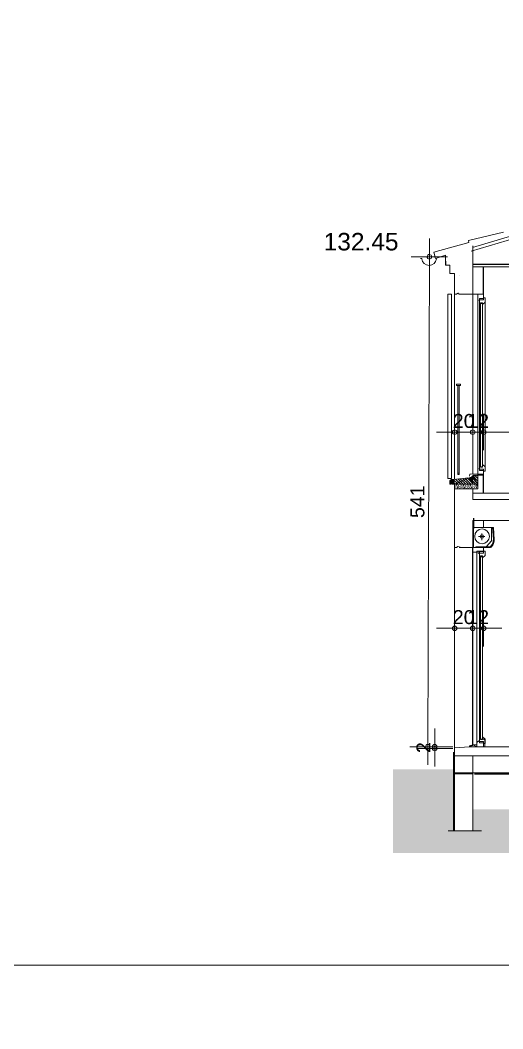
# Model space of a CAD drawing. Header units: metres. Extents: x 1.8 to 61.8, y -53.3 to -11.3.
# Drawn here: x 27.36 to 32.68, y -39.55 to -28.4 of the extents above; entities that cross this region are included whole.
import ezdxf
from ezdxf.enums import TextEntityAlignment as Align
from ezdxf.lldxf.tags import DXFTag

# ---------------------------------------------------------------- set-up
doc = ezdxf.new("R2010")
doc.units = ezdxf.units.M
doc.header["$MEASUREMENT"] = 0
for name, color, linetype in [('Calque commun', 7, 'Continuous'), ('Cotations', 7, 'Continuous'), ('Textes', 7, 'Continuous')]:
    doc.layers.add(name, color=color, linetype=linetype)
doc.styles.add('Arial4', font='arial.ttf', dxfattribs={"height": 0.154626})
doc.styles.add('Arial7', font='arial.ttf', dxfattribs={"height": 0.193282})
tags = doc.linetypes.add('HIDDEN', pattern=[0.375, 0.25, -0.125]).pattern_tags.tags
tags[6:7] = [DXFTag(74, 4), DXFTag(75, 0), DXFTag(340, '0'), DXFTag(46, 1.0), DXFTag(50, 0.0), DXFTag(44, 0.0), DXFTag(45, 0.0)]
tags[4:5] = [DXFTag(74, 4), DXFTag(75, 0), DXFTag(340, '0'), DXFTag(46, 1.0), DXFTag(50, 0.0), DXFTag(44, 0.0), DXFTag(45, 0.0)]
tags = doc.linetypes.add('HIDDENX2', pattern=[0.75, 0.5, -0.25]).pattern_tags.tags
tags[6:7] = [DXFTag(74, 4), DXFTag(75, 0), DXFTag(340, '0'), DXFTag(46, 1.0), DXFTag(50, 0.0), DXFTag(44, 0.0), DXFTag(45, 0.0)]
tags[4:5] = [DXFTag(74, 4), DXFTag(75, 0), DXFTag(340, '0'), DXFTag(46, 1.0), DXFTag(50, 0.0), DXFTag(44, 0.0), DXFTag(45, 0.0)]

# ---------------------------------------------------------------- blocks, each defined once
blk = doc.blocks.new('new21')
at = {"layer": 'Cotations', "color": 14, "linetype": 'Continuous', "lineweight": 9}
blk.add_arc((0, 0), 0.5, 0, 359.9994, dxfattribs=at)
blk = doc.blocks.new('new22')
at = {"layer": 'Cotations', "color": 14, "linetype": 'Continuous', "lineweight": 9}
blk.add_arc((0, 0), 0.5, 0, 359.9994, dxfattribs=at)
blk = doc.blocks.new('DimLine49036')
at = {"layer": 'Cotations', "color": 14, "linetype": 'Continuous', "lineweight": 9}
for p, q in [((32.35, -34.922), (32.35, -35.322)), ((32.47, -34.922), (32.47, -35.322)), ((32.35, -35.122), (32.15, -35.122)), ((32.35, -35.122), (32.47, -35.122)), ((32.47, -35.122), (32.67, -35.122))]:
    blk.add_line(p, q, dxfattribs=at)
at = {"layer": 'Cotations', "color": 14, "linetype": 'Continuous', "lineweight": 9, "extrusion": (0, 0, -1), "xscale": 0.05000000074505806, "yscale": 0.05000000074505806, "zscale": 0.05000000074505806, "rotation": 180}
blk.add_blockref('new21', (-32.35, -35.122), dxfattribs=at)
at = {"layer": 'Cotations', "color": 14, "linetype": 'Continuous', "lineweight": 9, "extrusion": (0, 0, -1), "xscale": 0.05000000074505806, "yscale": 0.05000000074505806, "zscale": 0.05000000074505806}
blk.add_blockref('new22', (-32.47, -35.122), dxfattribs=at)
at = {"layer": 'Cotations', "color": 7, "linetype": 'Continuous', "lineweight": 9, "style": 'Arial4'}
blk.add_text('12', height=0.1546, dxfattribs=at).set_placement((32.41, -35.122), align=Align.BOTTOM_CENTER)
blk = doc.blocks.new('new23')
at = {"layer": 'Cotations', "color": 14, "linetype": 'Continuous', "lineweight": 9}
blk.add_arc((0, 0), 0.5, 0, 359.9994, dxfattribs=at)
blk = doc.blocks.new('new24')
at = {"layer": 'Cotations', "color": 14, "linetype": 'Continuous', "lineweight": 9}
blk.add_arc((0, 0), 0.5, 0, 359.9994, dxfattribs=at)
blk = doc.blocks.new('DimLine49042')
at = {"layer": 'Cotations', "color": 14, "linetype": 'Continuous', "lineweight": 9}
for p, q in [((32.15, -34.922), (32.15, -35.322)), ((32.35, -34.922), (32.35, -35.322)), ((32.15, -35.122), (31.95, -35.122)), ((32.15, -35.122), (32.35, -35.122)), ((32.35, -35.122), (32.55, -35.122))]:
    blk.add_line(p, q, dxfattribs=at)
at = {"layer": 'Cotations', "color": 14, "linetype": 'Continuous', "lineweight": 9, "extrusion": (0, 0, -1), "xscale": 0.05000000074505806, "yscale": 0.05000000074505806, "zscale": 0.05000000074505806, "rotation": 180}
blk.add_blockref('new23', (-32.15, -35.122), dxfattribs=at)
at = {"layer": 'Cotations', "color": 14, "linetype": 'Continuous', "lineweight": 9, "extrusion": (0, 0, -1), "xscale": 0.05000000074505806, "yscale": 0.05000000074505806, "zscale": 0.05000000074505806}
blk.add_blockref('new24', (-32.35, -35.122), dxfattribs=at)
at = {"layer": 'Cotations', "color": 7, "linetype": 'Continuous', "lineweight": 9, "style": 'Arial4'}
blk.add_text('20', height=0.1546, dxfattribs=at).set_placement((32.25, -35.122), align=Align.BOTTOM_CENTER)
blk = doc.blocks.new('new49')
at = {"layer": 'Cotations', "color": 14, "linetype": 'Continuous', "lineweight": 9}
blk.add_arc((0, 0), 0.5, 0, 359.9994, dxfattribs=at)
blk = doc.blocks.new('new50')
at = {"layer": 'Cotations', "color": 14, "linetype": 'Continuous', "lineweight": 9}
blk.add_arc((0, 0), 0.5, 0, 359.9994, dxfattribs=at)
blk = doc.blocks.new('DimLine49234')
at = {"layer": 'Cotations', "color": 14, "linetype": 'Continuous', "lineweight": 9}
for p, q in [((31.93, -36.43), (31.93, -36.23)), ((31.73, -36.43), (32.13, -36.43)), ((31.93, -36.45), (31.93, -36.43)), ((31.73, -36.45), (32.13, -36.45)), ((31.93, -36.45), (31.93, -36.65))]:
    blk.add_line(p, q, dxfattribs=at)
at = {"layer": 'Cotations', "color": 14, "linetype": 'Continuous', "lineweight": 9, "extrusion": (0, 0, -1), "xscale": 0.05000000074505806, "yscale": 0.05000000074505806, "zscale": 0.05000000074505806}
for name, p, rotation in [('new50', (-31.93, -36.43), -90.00000000000001), ('new49', (-31.93, -36.45), 90)]:
    blk.add_blockref(name, p, dxfattribs=dict(at, rotation=rotation))
at = {"layer": 'Cotations', "color": 7, "linetype": 'Continuous', "lineweight": 9, "style": 'Arial4'}
blk.add_text('2', height=0.155, rotation=90, dxfattribs=at).set_placement((31.93, -36.44), align=Align.BOTTOM_CENTER)
blk = doc.blocks.new('new59')
at = {"layer": 'Cotations', "color": 14, "linetype": 'Continuous', "lineweight": 9}
blk.add_arc((0, 0), 0.5, 0, 359.9994, dxfattribs=at)
blk = doc.blocks.new('new60')
at = {"layer": 'Cotations', "color": 14, "linetype": 'Continuous', "lineweight": 9}
blk.add_arc((0, 0), 0.5, 0, 359.9994, dxfattribs=at)
blk = doc.blocks.new('DimLine49264')
at = {"layer": 'Cotations', "color": 14, "linetype": 'Continuous', "lineweight": 9}
for p, q in [((32.35, -33.155), (32.35, -32.755)), ((32.47, -33.155), (32.47, -32.755)), ((32.35, -32.955), (32.15, -32.955)), ((32.35, -32.955), (32.47, -32.955)), ((32.47, -32.955), (32.67, -32.955))]:
    blk.add_line(p, q, dxfattribs=at)
at = {"layer": 'Cotations', "color": 14, "linetype": 'Continuous', "lineweight": 9, "xscale": 0.05000000074505806, "yscale": 0.05000000074505806, "zscale": 0.05000000074505806}
blk.add_blockref('new59', (32.35, -32.955), dxfattribs=at)
at = {"layer": 'Cotations', "color": 14, "linetype": 'Continuous', "lineweight": 9, "xscale": 0.05000000074505806, "yscale": 0.05000000074505806, "zscale": 0.05000000074505806, "rotation": 180}
blk.add_blockref('new60', (32.47, -32.955), dxfattribs=at)
at = {"layer": 'Cotations', "color": 7, "linetype": 'Continuous', "lineweight": 9, "style": 'Arial4'}
blk.add_text('12', height=0.1546, dxfattribs=at).set_placement((32.41, -32.955), align=Align.BOTTOM_CENTER)
blk = doc.blocks.new('new61')
at = {"layer": 'Cotations', "color": 14, "linetype": 'Continuous', "lineweight": 9}
blk.add_arc((0, 0), 0.5, 0, 359.9994, dxfattribs=at)
blk = doc.blocks.new('new62')
at = {"layer": 'Cotations', "color": 14, "linetype": 'Continuous', "lineweight": 9}
blk.add_arc((0, 0), 0.5, 0, 359.9994, dxfattribs=at)
blk = doc.blocks.new('DimLine49270')
at = {"layer": 'Cotations', "color": 14, "linetype": 'Continuous', "lineweight": 9}
for p, q in [((32.15, -33.155), (32.15, -32.755)), ((32.35, -33.155), (32.35, -32.755)), ((32.15, -32.955), (31.95, -32.955)), ((32.15, -32.955), (32.35, -32.955)), ((32.35, -32.955), (32.55, -32.955))]:
    blk.add_line(p, q, dxfattribs=at)
at = {"layer": 'Cotations', "color": 14, "linetype": 'Continuous', "lineweight": 9, "xscale": 0.05000000074505806, "yscale": 0.05000000074505806, "zscale": 0.05000000074505806}
blk.add_blockref('new61', (32.15, -32.955), dxfattribs=at)
at = {"layer": 'Cotations', "color": 14, "linetype": 'Continuous', "lineweight": 9, "xscale": 0.05000000074505806, "yscale": 0.05000000074505806, "zscale": 0.05000000074505806, "rotation": 180}
blk.add_blockref('new62', (32.35, -32.955), dxfattribs=at)
at = {"layer": 'Cotations', "color": 7, "linetype": 'Continuous', "lineweight": 9, "style": 'Arial4'}
blk.add_text('20', height=0.1546, dxfattribs=at).set_placement((32.25, -32.955), align=Align.BOTTOM_CENTER)
blk = doc.blocks.new('new63')
at = {"layer": 'Cotations', "color": 14, "linetype": 'Continuous', "lineweight": 9}
blk.add_arc((0, 0), 0.5, 0, 359.9994, dxfattribs=at)
blk = doc.blocks.new('new64')
at = {"layer": 'Cotations', "color": 14, "linetype": 'Continuous', "lineweight": 9}
blk.add_arc((0, 0), 0.5, 0, 359.9994, dxfattribs=at)
blk = doc.blocks.new('DimLine49277')
at = {"layer": 'Cotations', "color": 14, "linetype": 'Continuous', "lineweight": 9}
for p, q in [((32.47, -33.155), (32.47, -32.755)), ((40.831, -33.155), (40.831, -32.755)), ((32.47, -32.955), (32.27, -32.955)), ((32.47, -32.955), (40.831, -32.955)), ((40.831, -32.955), (41.031, -32.955))]:
    blk.add_line(p, q, dxfattribs=at)
at = {"layer": 'Cotations', "color": 14, "linetype": 'Continuous', "lineweight": 9, "xscale": 0.05000000074505806, "yscale": 0.05000000074505806, "zscale": 0.05000000074505806}
blk.add_blockref('new63', (32.47, -32.955), dxfattribs=at)
at = {"layer": 'Cotations', "color": 14, "linetype": 'Continuous', "lineweight": 9, "xscale": 0.05000000074505806, "yscale": 0.05000000074505806, "zscale": 0.05000000074505806, "rotation": 180}
blk.add_blockref('new64', (40.831, -32.955), dxfattribs=at)
at = {"layer": 'Cotations', "color": 7, "linetype": 'Continuous', "lineweight": 9, "style": 'Arial4'}
blk.add_text('836', height=0.1546, dxfattribs=at).set_placement((36.651, -32.955), align=Align.BOTTOM_CENTER)
blk = doc.blocks.new('new65')
at = {"layer": 'Cotations', "color": 14, "linetype": 'Continuous', "lineweight": 9}
blk.add_arc((0, 0), 0.5, 0, 359.9994, dxfattribs=at)
blk = doc.blocks.new('new66')
at = {"layer": 'Cotations', "color": 14, "linetype": 'Continuous', "lineweight": 9}
blk.add_arc((0, 0), 0.5, 0, 359.9994, dxfattribs=at)
blk = doc.blocks.new('DimLine49289')
at = {"layer": 'Cotations', "color": 14, "linetype": 'Continuous', "lineweight": 9}
for p, q in [((31.872, -31.017), (31.873, -30.817)), ((32.072, -31.017), (31.672, -31.017)), ((31.854, -36.43), (31.872, -31.017)), ((32.054, -36.43), (31.654, -36.43)), ((31.854, -36.43), (31.854, -36.63))]:
    blk.add_line(p, q, dxfattribs=at)
at = {"layer": 'Cotations', "color": 14, "linetype": 'Continuous', "lineweight": 9, "zscale": 0.05000000074505806}
for name, p, xscale, yscale, rotation in [('new66', (31.872, -31.017), 0.04999999923195605, 0.04999999923195605, -90.18450929440242), ('new65', (31.854, -36.43), 0.04999999921049399, 0.04999999921049399, 89.81549834283018)]:
    blk.add_blockref(name, p, dxfattribs=dict(at, xscale=xscale, yscale=yscale, rotation=rotation))
at = {"layer": 'Cotations', "color": 7, "linetype": 'Continuous', "lineweight": 9, "style": 'Arial4'}
blk.add_text('541', height=0.1546, rotation=89.8156, dxfattribs=at).set_placement((31.863, -33.724), align=Align.BOTTOM_CENTER)
blk = doc.blocks.new('hatch25')
at = {"layer": 'Calque commun', "color": 7, "linetype": 'Continuous', "lineweight": 9}
for p, q in [((32.132, -33.53), (32.098, -33.497)), ((32.104, -33.53), (32.098, -33.525)), ((32.16, -33.53), (32.11, -33.481)), ((32.188, -33.53), (32.135, -33.477)), ((32.217, -33.53), (32.16, -33.474)), ((32.245, -33.53), (32.186, -33.472)), ((32.273, -33.53), (32.212, -33.469)), ((32.302, -33.53), (32.238, -33.466)), ((32.33, -33.53), (32.263, -33.464)), ((32.358, -33.53), (32.289, -33.461)), ((32.386, -33.53), (32.315, -33.459)), ((32.408, -33.524), (32.336, -33.452)), ((32.408, -33.496), (32.35, -33.438)), ((32.408, -33.467), (32.371, -33.43)), ((32.408, -33.439), (32.4, -33.43))]:
    blk.add_line(p, q, dxfattribs=at)
at = {"layer": 'Calque commun', "color": 7, "linetype": 'Continuous', "lineweight": 18}
mesh = blk.add_polyface(dxfattribs=at)
corners = [(32.346, -33.443), (32.408, -33.53), (32.408, -33.43), (32.111, -33.524), (32.112, -33.523), (32.098, -33.498), (32.341, -33.449), (32.338, -33.451), (32.35, -33.53), (32.114, -33.523), (32.115, -33.523), (32.15, -33.53), (32.309, -33.459), (32.135, -33.477), (32.354, -33.43), (32.353, -33.434), (32.331, -33.455), (32.328, -33.456), (32.313, -33.459), (32.101, -33.49), (32.1, -33.491), (32.099, -33.493), (32.335, -33.453), (32.107, -33.483), (32.104, -33.486), (32.321, -33.458), (32.317, -33.459), (32.324, -33.457), (32.116, -33.478), (32.114, -33.479), (32.116, -33.523), (32.11, -33.481), (32.112, -33.48), (32.344, -33.446), (32.351, -33.437), (32.349, -33.44), (32.108, -33.53), (32.108, -33.529), (32.098, -33.53), (32.135, -33.53), (32.118, -33.524), (32.119, -33.525), (32.102, -33.488), (32.12, -33.478), (32.105, -33.484), (32.108, -33.482), (32.108, -33.527), (32.109, -33.526), (32.12, -33.527), (32.12, -33.529), (32.12, -33.53), (32.11, -33.525), (32.118, -33.478), (32.12, -33.526), (32.099, -33.495)]
mesh.append_faces([[corners[k] for k in face] for face in [(31, 29, 32)]], dxfattribs={"vtx0": -1, "color": 7})
mesh.append_faces([[corners[k] for k in face] for face in [(1, 33, 8), (11, 13, 39), (42, 10, 24), (23, 10, 45), (54, 10, 21)]], dxfattribs={"vtx0": -1, "vtx1": -1, "color": 7})
mesh.append_faces([[corners[k] for k in face] for face in [(23, 24, 10), (43, 28, 30), (10, 19, 21), (13, 40, 39), (31, 30, 29)]], dxfattribs={"vtx0": -1, "vtx1": -1, "vtx2": -1, "color": 7})
mesh.append_faces([[corners[k] for k in face] for face in [(0, 1, 2), (11, 12, 13), (45, 10, 30), (43, 30, 40)]], dxfattribs={"vtx0": -1, "vtx2": -1, "color": 7})
mesh.append_faces([[corners[k] for k in face] for face in [(14, 15, 2), (36, 37, 38)]], dxfattribs={"vtx1": -1, "color": 7})
mesh.append_faces([[corners[k] for k in face] for face in [(3, 4, 5), (6, 7, 8), (9, 10, 5), (16, 17, 8), (18, 12, 8), (22, 16, 8), (25, 26, 8), (17, 27, 8), (28, 29, 30), (34, 35, 2), (40, 41, 39), (13, 43, 40), (0, 33, 1), (37, 46, 38), (15, 34, 2), (46, 47, 38), (26, 18, 8), (42, 19, 10), (48, 49, 39), (33, 6, 8), (31, 45, 30), (5, 38, 51), (47, 51, 38), (11, 8, 12), (53, 48, 39), (51, 3, 5), (27, 25, 8), (7, 22, 8), (41, 53, 39), (35, 0, 2), (54, 5, 10), (4, 9, 5)]], dxfattribs={"vtx1": -1, "vtx2": -1, "color": 7})
mesh.append_faces([[corners[k] for k in face] for face in [(19, 20, 21), (23, 44, 24), (49, 50, 39), (43, 52, 28)]], dxfattribs={"vtx2": -1, "color": 7})
blk = doc.blocks.new('Block49330')
at = {"layer": 'Calque commun', "color": 7, "linetype": 'Continuous', "lineweight": 9}
for p, q in [((32.165, -33.531), (32.164, -33.53)), ((32.164, -33.54), (32.165, -33.539)), ((32.165, -33.54), (32.164, -33.54)), ((32.165, -33.53), (32.165, -33.531)), ((32.165, -33.539), (32.165, -33.54)), ((32.165, -33.54), (32.165, -33.54)), ((32.172, -33.54), (32.173, -33.538)), ((32.173, -33.541), (32.172, -33.54)), ((32.173, -33.538), (32.175, -33.538)), ((32.175, -33.541), (32.173, -33.541)), ((32.175, -33.538), (32.176, -33.54)), ((32.176, -33.54), (32.175, -33.541)), ((32.192, -33.54), (32.193, -33.539)), ((32.193, -33.54), (32.192, -33.54)), ((32.193, -33.539), (32.193, -33.54)), ((32.193, -33.54), (32.193, -33.54)), ((32.211, -33.54), (32.211, -33.539)), ((32.211, -33.539), (32.212, -33.54)), ((32.211, -33.54), (32.211, -33.54)), ((32.212, -33.54), (32.211, -33.54)), ((32.22, -33.532), (32.219, -33.53)), ((32.222, -33.532), (32.22, -33.532)), ((32.223, -33.53), (32.222, -33.532)), ((32.24, -33.531), (32.239, -33.53)), ((32.239, -33.54), (32.24, -33.539)), ((32.24, -33.54), (32.239, -33.54)), ((32.24, -33.53), (32.24, -33.531)), ((32.24, -33.539), (32.24, -33.54)), ((32.24, -33.54), (32.24, -33.54)), ((32.247, -33.54), (32.248, -33.538)), ((32.248, -33.541), (32.247, -33.54)), ((32.248, -33.538), (32.25, -33.538)), ((32.25, -33.541), (32.248, -33.541)), ((32.25, -33.538), (32.251, -33.54)), ((32.251, -33.54), (32.25, -33.541)), ((32.267, -33.54), (32.268, -33.539)), ((32.268, -33.54), (32.267, -33.54)), ((32.268, -33.539), (32.268, -33.54)), ((32.268, -33.54), (32.268, -33.54)), ((32.286, -33.54), (32.286, -33.539)), ((32.286, -33.539), (32.287, -33.54)), ((32.286, -33.54), (32.286, -33.54)), ((32.287, -33.54), (32.286, -33.54)), ((32.295, -33.532), (32.294, -33.53)), ((32.297, -33.532), (32.295, -33.532)), ((32.298, -33.53), (32.297, -33.532)), ((32.315, -33.531), (32.314, -33.53)), ((32.314, -33.54), (32.315, -33.539)), ((32.315, -33.54), (32.314, -33.54)), ((32.315, -33.53), (32.315, -33.531)), ((32.315, -33.539), (32.315, -33.54)), ((32.315, -33.54), (32.315, -33.54)), ((32.322, -33.54), (32.323, -33.538)), ((32.323, -33.541), (32.322, -33.54)), ((32.323, -33.538), (32.325, -33.538)), ((32.325, -33.541), (32.323, -33.541)), ((32.325, -33.538), (32.326, -33.54)), ((32.326, -33.54), (32.325, -33.541)), ((32.342, -33.54), (32.343, -33.539)), ((32.343, -33.54), (32.342, -33.54)), ((32.343, -33.539), (32.343, -33.54)), ((32.343, -33.54), (32.343, -33.54)), ((32.361, -33.54), (32.361, -33.539)), ((32.361, -33.539), (32.362, -33.54)), ((32.361, -33.54), (32.361, -33.54)), ((32.362, -33.54), (32.361, -33.54)), ((32.37, -33.532), (32.369, -33.53)), ((32.372, -33.532), (32.37, -33.532)), ((32.373, -33.53), (32.372, -33.532)), ((32.39, -33.531), (32.389, -33.53)), ((32.389, -33.54), (32.39, -33.539)), ((32.39, -33.54), (32.389, -33.54)), ((32.39, -33.53), (32.39, -33.531)), ((32.39, -33.539), (32.39, -33.54)), ((32.39, -33.54), (32.39, -33.54)), ((32.397, -33.54), (32.398, -33.538)), ((32.398, -33.541), (32.397, -33.54)), ((32.398, -33.538), (32.4, -33.538)), ((32.4, -33.541), (32.398, -33.541)), ((32.4, -33.538), (32.401, -33.54)), ((32.401, -33.54), (32.4, -33.541)), ((32.153, -33.549), (32.154, -33.548)), ((32.154, -33.551), (32.153, -33.549)), ((32.154, -33.548), (32.156, -33.548)), ((32.156, -33.551), (32.154, -33.551)), ((32.155, -33.577), (32.156, -33.577)), ((32.156, -33.577), (32.155, -33.578)), ((32.155, -33.578), (32.155, -33.577)), ((32.155, -33.577), (32.155, -33.577)), ((32.156, -33.548), (32.157, -33.549)), ((32.157, -33.549), (32.156, -33.551)), ((32.164, -33.559), (32.165, -33.558)), ((32.165, -33.559), (32.164, -33.559)), ((32.164, -33.568), (32.165, -33.567)), ((32.165, -33.569), (32.164, -33.568)), ((32.165, -33.558), (32.165, -33.559)), ((32.165, -33.559), (32.165, -33.559)), ((32.165, -33.567), (32.165, -33.568)), ((32.165, -33.568), (32.165, -33.569)), ((32.174, -33.55), (32.173, -33.549)), ((32.173, -33.549), (32.174, -33.549)), ((32.174, -33.578), (32.173, -33.577)), ((32.173, -33.577), (32.174, -33.577)), ((32.174, -33.549), (32.175, -33.549)), ((32.175, -33.549), (32.174, -33.55)), ((32.174, -33.577), (32.175, -33.577)), ((32.175, -33.577), (32.174, -33.578)), ((32.182, -33.566), (32.181, -33.568)), ((32.181, -33.568), (32.182, -33.57)), ((32.183, -33.566), (32.182, -33.566)), ((32.182, -33.57), (32.183, -33.57)), ((32.183, -33.558), (32.184, -33.559)), ((32.183, -33.558), (32.183, -33.559)), ((32.184, -33.559), (32.183, -33.559)), ((32.183, -33.559), (32.183, -33.559)), ((32.183, -33.566), (32.184, -33.566)), ((32.184, -33.57), (32.183, -33.57)), ((32.184, -33.566), (32.185, -33.568)), ((32.185, -33.568), (32.184, -33.57)), ((32.191, -33.549), (32.192, -33.548)), ((32.192, -33.551), (32.191, -33.549)), ((32.192, -33.548), (32.194, -33.548)), ((32.194, -33.551), (32.192, -33.551)), ((32.192, -33.568), (32.193, -33.567)), ((32.193, -33.569), (32.192, -33.568)), ((32.193, -33.567), (32.193, -33.568)), ((32.193, -33.568), (32.193, -33.569)), ((32.194, -33.548), (32.195, -33.549)), ((32.195, -33.549), (32.194, -33.551)), ((32.2, -33.577), (32.201, -33.576)), ((32.201, -33.579), (32.2, -33.577)), ((32.201, -33.559), (32.202, -33.558)), ((32.202, -33.559), (32.201, -33.559)), ((32.201, -33.576), (32.203, -33.576)), ((32.203, -33.579), (32.201, -33.579)), ((32.202, -33.558), (32.203, -33.559)), ((32.203, -33.559), (32.202, -33.559)), ((32.203, -33.576), (32.204, -33.577)), ((32.204, -33.577), (32.203, -33.579)), ((32.211, -33.559), (32.211, -33.558)), ((32.211, -33.558), (32.212, -33.559)), ((32.212, -33.559), (32.211, -33.559)), ((32.211, -33.559), (32.211, -33.559)), ((32.211, -33.577), (32.212, -33.577)), ((32.212, -33.577), (32.211, -33.578)), ((32.211, -33.578), (32.211, -33.577)), ((32.211, -33.577), (32.211, -33.577)), ((32.221, -33.55), (32.22, -33.549)), ((32.22, -33.549), (32.221, -33.549)), ((32.22, -33.568), (32.221, -33.567)), ((32.221, -33.569), (32.22, -33.568)), ((32.221, -33.549), (32.221, -33.55)), ((32.221, -33.549), (32.221, -33.549)), ((32.221, -33.567), (32.221, -33.568)), ((32.221, -33.568), (32.221, -33.569)), ((32.228, -33.549), (32.229, -33.548)), ((32.229, -33.551), (32.228, -33.549)), ((32.229, -33.548), (32.231, -33.548)), ((32.231, -33.551), (32.229, -33.551)), ((32.23, -33.577), (32.231, -33.577)), ((32.231, -33.577), (32.23, -33.578)), ((32.23, -33.578), (32.23, -33.577)), ((32.23, -33.577), (32.23, -33.577)), ((32.231, -33.548), (32.232, -33.549)), ((32.232, -33.549), (32.231, -33.551)), ((32.239, -33.559), (32.24, -33.558)), ((32.24, -33.559), (32.239, -33.559)), ((32.239, -33.568), (32.24, -33.567)), ((32.24, -33.569), (32.239, -33.568)), ((32.24, -33.558), (32.24, -33.559)), ((32.24, -33.559), (32.24, -33.559)), ((32.24, -33.567), (32.24, -33.568)), ((32.24, -33.568), (32.24, -33.569)), ((32.249, -33.55), (32.248, -33.549)), ((32.248, -33.549), (32.249, -33.549)), ((32.249, -33.578), (32.248, -33.577)), ((32.248, -33.577), (32.249, -33.577)), ((32.249, -33.549), (32.25, -33.549)), ((32.25, -33.549), (32.249, -33.55)), ((32.249, -33.577), (32.25, -33.577)), ((32.25, -33.577), (32.249, -33.578)), ((32.257, -33.566), (32.256, -33.568)), ((32.256, -33.568), (32.257, -33.57)), ((32.258, -33.566), (32.257, -33.566)), ((32.257, -33.57), (32.258, -33.57)), ((32.258, -33.558), (32.259, -33.559)), ((32.258, -33.558), (32.258, -33.559)), ((32.259, -33.559), (32.258, -33.559)), ((32.258, -33.559), (32.258, -33.559)), ((32.258, -33.566), (32.259, -33.566)), ((32.259, -33.57), (32.258, -33.57)), ((32.259, -33.566), (32.26, -33.568)), ((32.26, -33.568), (32.259, -33.57)), ((32.266, -33.549), (32.267, -33.548)), ((32.267, -33.551), (32.266, -33.549)), ((32.267, -33.548), (32.269, -33.548)), ((32.269, -33.551), (32.267, -33.551)), ((32.267, -33.568), (32.268, -33.567)), ((32.268, -33.569), (32.267, -33.568)), ((32.268, -33.567), (32.268, -33.568)), ((32.268, -33.568), (32.268, -33.569)), ((32.269, -33.548), (32.27, -33.549)), ((32.27, -33.549), (32.269, -33.551)), ((32.275, -33.577), (32.276, -33.576)), ((32.276, -33.579), (32.275, -33.577)), ((32.276, -33.559), (32.277, -33.558)), ((32.277, -33.559), (32.276, -33.559)), ((32.276, -33.576), (32.278, -33.576)), ((32.278, -33.579), (32.276, -33.579)), ((32.277, -33.558), (32.278, -33.559)), ((32.278, -33.559), (32.277, -33.559)), ((32.278, -33.576), (32.279, -33.577)), ((32.279, -33.577), (32.278, -33.579)), ((32.286, -33.559), (32.286, -33.558)), ((32.286, -33.558), (32.287, -33.559)), ((32.287, -33.559), (32.286, -33.559)), ((32.286, -33.559), (32.286, -33.559)), ((32.286, -33.577), (32.287, -33.577)), ((32.287, -33.577), (32.286, -33.578)), ((32.286, -33.578), (32.286, -33.577)), ((32.286, -33.577), (32.286, -33.577)), ((32.296, -33.55), (32.295, -33.549)), ((32.295, -33.549), (32.296, -33.549)), ((32.295, -33.568), (32.296, -33.567)), ((32.296, -33.569), (32.295, -33.568)), ((32.296, -33.549), (32.296, -33.55)), ((32.296, -33.549), (32.296, -33.549)), ((32.296, -33.567), (32.296, -33.568)), ((32.296, -33.568), (32.296, -33.569)), ((32.303, -33.549), (32.304, -33.548)), ((32.304, -33.551), (32.303, -33.549)), ((32.304, -33.548), (32.306, -33.548)), ((32.306, -33.551), (32.304, -33.551)), ((32.305, -33.577), (32.306, -33.577)), ((32.306, -33.577), (32.305, -33.578)), ((32.305, -33.578), (32.305, -33.577)), ((32.305, -33.577), (32.305, -33.577)), ((32.306, -33.548), (32.307, -33.549)), ((32.307, -33.549), (32.306, -33.551)), ((32.314, -33.559), (32.315, -33.558)), ((32.315, -33.559), (32.314, -33.559)), ((32.314, -33.568), (32.315, -33.567)), ((32.315, -33.569), (32.314, -33.568)), ((32.315, -33.558), (32.315, -33.559)), ((32.315, -33.559), (32.315, -33.559)), ((32.315, -33.567), (32.315, -33.568)), ((32.315, -33.568), (32.315, -33.569)), ((32.324, -33.55), (32.323, -33.549)), ((32.323, -33.549), (32.324, -33.549)), ((32.324, -33.578), (32.323, -33.577)), ((32.323, -33.577), (32.324, -33.577)), ((32.324, -33.549), (32.325, -33.549)), ((32.325, -33.549), (32.324, -33.55)), ((32.324, -33.577), (32.325, -33.577)), ((32.325, -33.577), (32.324, -33.578)), ((32.332, -33.566), (32.331, -33.568)), ((32.331, -33.568), (32.332, -33.57)), ((32.333, -33.566), (32.332, -33.566)), ((32.332, -33.57), (32.333, -33.57)), ((32.333, -33.558), (32.334, -33.559)), ((32.333, -33.558), (32.333, -33.559)), ((32.334, -33.559), (32.333, -33.559)), ((32.333, -33.559), (32.333, -33.559)), ((32.333, -33.566), (32.334, -33.566)), ((32.334, -33.57), (32.333, -33.57)), ((32.334, -33.566), (32.335, -33.568)), ((32.335, -33.568), (32.334, -33.57)), ((32.341, -33.549), (32.342, -33.548)), ((32.342, -33.551), (32.341, -33.549)), ((32.342, -33.548), (32.344, -33.548)), ((32.344, -33.551), (32.342, -33.551)), ((32.342, -33.568), (32.343, -33.567)), ((32.343, -33.569), (32.342, -33.568)), ((32.343, -33.567), (32.343, -33.568)), ((32.343, -33.568), (32.343, -33.569)), ((32.344, -33.548), (32.345, -33.549)), ((32.345, -33.549), (32.344, -33.551)), ((32.35, -33.577), (32.351, -33.576)), ((32.351, -33.579), (32.35, -33.577)), ((32.351, -33.559), (32.352, -33.558)), ((32.352, -33.559), (32.351, -33.559)), ((32.351, -33.576), (32.353, -33.576)), ((32.353, -33.579), (32.351, -33.579)), ((32.352, -33.558), (32.353, -33.559)), ((32.353, -33.559), (32.352, -33.559)), ((32.353, -33.576), (32.354, -33.577)), ((32.354, -33.577), (32.353, -33.579)), ((32.361, -33.559), (32.361, -33.558)), ((32.361, -33.558), (32.362, -33.559)), ((32.362, -33.559), (32.361, -33.559)), ((32.361, -33.559), (32.361, -33.559)), ((32.361, -33.577), (32.362, -33.577)), ((32.362, -33.577), (32.361, -33.578)), ((32.361, -33.578), (32.361, -33.577)), ((32.361, -33.577), (32.361, -33.577)), ((32.371, -33.55), (32.37, -33.549)), ((32.37, -33.549), (32.371, -33.549)), ((32.37, -33.568), (32.371, -33.567)), ((32.371, -33.569), (32.37, -33.568)), ((32.371, -33.549), (32.371, -33.55)), ((32.371, -33.549), (32.371, -33.549)), ((32.371, -33.567), (32.371, -33.568)), ((32.371, -33.568), (32.371, -33.569)), ((32.378, -33.549), (32.379, -33.548)), ((32.379, -33.551), (32.378, -33.549)), ((32.379, -33.548), (32.381, -33.548)), ((32.381, -33.551), (32.379, -33.551)), ((32.38, -33.577), (32.381, -33.577)), ((32.381, -33.577), (32.38, -33.578)), ((32.38, -33.578), (32.38, -33.577)), ((32.38, -33.577), (32.38, -33.577)), ((32.381, -33.548), (32.382, -33.549)), ((32.382, -33.549), (32.381, -33.551)), ((32.389, -33.559), (32.39, -33.558)), ((32.39, -33.559), (32.389, -33.559)), ((32.389, -33.568), (32.39, -33.567)), ((32.39, -33.569), (32.389, -33.568)), ((32.39, -33.558), (32.39, -33.559)), ((32.39, -33.559), (32.39, -33.559)), ((32.39, -33.567), (32.39, -33.568)), ((32.39, -33.568), (32.39, -33.569)), ((32.399, -33.55), (32.398, -33.549)), ((32.398, -33.549), (32.399, -33.549)), ((32.399, -33.578), (32.398, -33.577)), ((32.398, -33.577), (32.399, -33.577)), ((32.399, -33.549), (32.4, -33.549)), ((32.4, -33.549), (32.399, -33.55)), ((32.399, -33.577), (32.4, -33.577)), ((32.4, -33.577), (32.399, -33.578)), ((32.407, -33.566), (32.406, -33.568)), ((32.406, -33.568), (32.407, -33.57)), ((32.408, -33.566), (32.407, -33.566)), ((32.407, -33.57), (32.408, -33.57)), ((32.408, -33.558), (32.408, -33.559)), ((32.408, -33.559), (32.408, -33.559))]:
    blk.add_line(p, q, dxfattribs=at)
blk = doc.blocks.new('pattern')
at = {"layer": 'Calque commun', "color": 0, "linetype": 'ByBlock', "lineweight": -2}
blk.add_blockref('Block49330', (0, 0), dxfattribs=at)
at = {"layer": 'Calque commun', "color": 7, "linetype": 'Continuous', "lineweight": 18}
mesh = blk.add_polyface(dxfattribs=at)
corners = [(32.408, -33.53), (32.15, -33.53), (32.15, -33.58), (32.408, -33.58)]
mesh.append_faces([[corners[k] for k in face] for face in [(0, 1, 2, 3)]], dxfattribs={"color": 7})

msp = doc.modelspace()

# ---------------------------------------------------------------- hatches: boundary and pattern name
at = {"layer": 'Calque commun', "linetype": 'Continuous', "lineweight": 18}
msp.add_hatch(color=9, dxfattribs=at).paths.add_polyline_path([(41.81, -37.603), (41.81, -36.53), (41.151, -36.53), (41.151, -37.135), (41.151, -37.359), (40.951, -37.359), (40.951, -37.12), (32.35, -37.12), (32.35, -37.359), (32.15, -37.359), (32.15, -36.68), (31.471, -36.68), (31.471, -37.603)])

# ---------------------------------------------------------------- linework, layer by layer
at = {"layer": 'Calque commun', "color": 7, "linetype": 'Continuous', "lineweight": 18}
for p, q in [((32.349, -30.914), (36.65, -29.626)), ((32.334, -30.955), (36.65, -29.663)), ((32.35, -31.095), (32.35, -30.926)), ((31.785, -31.037), (31.772, -31.037)), ((31.787, -31.039), (31.785, -31.037)), ((32.35, -31.43), (32.35, -31.095)), ((40.951, -31.1), (32.35, -31.1)), ((32.35, -31.13), (32.35, -31.1)), ((40.951, -31.13), (32.35, -31.13)), ((32.47, -31.43), (32.47, -31.13)), ((32.205, -31.22), (32.205, -31.22)), ((32.35, -31.43), (32.35, -31.203)), ((32.15, -31.326), (32.15, -31.326)), ((32.186, -31.419), (32.171, -31.43)), ((32.201, -31.43), (32.186, -31.419)), ((32.171, -31.43), (32.15, -31.43)), ((32.201, -31.43), (32.35, -31.43)), ((32.47, -33.42), (32.408, -33.42)), ((32.47, -33.42), (32.47, -33.63)), ((32.35, -33.58), (32.15, -33.58)), ((32.15, -34.23), (32.15, -33.58)), ((32.35, -33.58), (32.35, -33.7)), ((40.951, -33.7), (32.35, -33.7)), ((32.35, -33.93), (40.951, -33.93)), ((32.35, -33.93), (32.35, -34.23)), ((32.35, -33.93), (32.35, -34.23)), ((32.35, -34.23), (32.35, -33.93)), ((32.47, -33.93), (32.47, -34.007)), ((32.171, -34.23), (32.15, -34.23)), ((32.186, -34.219), (32.171, -34.23)), ((32.226, -34.23), (32.186, -34.219)), ((32.202, -34.23), (32.35, -34.23)), ((32.226, -34.23), (32.35, -34.23)), ((32.346, -34.23), (32.47, -34.23)), ((32.35, -34.23), (32.35, -34.28)), ((32.35, -34.28), (32.395, -34.28)), ((32.47, -34.268), (32.395, -34.268)), ((32.395, -34.268), (32.395, -34.28)), ((32.395, -34.28), (32.395, -34.268)), ((32.395, -34.268), (32.47, -34.268)), ((32.47, -34.26), (32.47, -34.23)), ((32.47, -34.23), (32.47, -34.268)), ((32.315, -36.43), (32.15, -36.441)), ((32.47, -36.43), (32.315, -36.43)), ((40.951, -36.43), (32.47, -36.43)), ((32.15, -36.441), (32.15, -36.53)), ((32.15, -37.359), (32.15, -36.48)), ((32.15, -37.359), (32.15, -36.53)), ((41.151, -36.53), (32.15, -36.53)), ((32.35, -36.72), (32.35, -36.53)), ((32.45, -36.53), (32.45, -36.53)), ((32.45, -36.53), (32.45, -36.53)), ((32.45, -36.53), (32.45, -36.53)), ((32.45, -36.53), (32.45, -36.53)), ((40.951, -36.72), (32.15, -36.72)), ((32.35, -36.731), (32.15, -36.731)), ((32.35, -36.72), (32.35, -37.359)), ((32.35, -36.74), (32.35, -37.359))]:
    msp.add_line(p, q, dxfattribs=at)
at = {"layer": 'Calque commun', "color": 5, "linetype": 'ByBlock', "lineweight": -2}
msp.add_line((32.35, -31.1), (40.951, -31.1), dxfattribs=at)
at = {"layer": 'Calque commun', "color": 7, "linetype": 'Continuous', "lineweight": 9}
for p, q in [((32.47, -31.13), (32.47, -31.43)), ((32.189, -31.41), (32.189, -31.41)), ((32.15, -31.43), (32.15, -33.475)), ((32.346, -31.43), (32.47, -31.43)), ((32.47, -31.43), (32.35, -31.43)), ((32.47, -31.43), (32.35, -31.43)), ((32.35, -31.43), (32.35, -33.417)), ((32.408, -31.43), (32.408, -33.43)), ((32.408, -31.477), (32.408, -31.492)), ((32.408, -31.492), (32.423, -31.502)), ((32.423, -31.492), (32.423, -31.477)), ((32.423, -31.477), (32.47, -31.477)), ((32.423, -31.502), (32.423, -31.492)), ((32.47, -31.492), (32.423, -31.492)), ((32.423, -31.492), (32.423, -31.533)), ((32.423, -31.533), (32.436, -31.544)), ((32.423, -31.533), (32.423, -33.325)), ((32.436, -31.533), (32.436, -31.525)), ((32.436, -31.525), (32.456, -31.525)), ((32.436, -31.525), (32.436, -33.343)), ((32.436, -31.544), (32.436, -31.533)), ((32.436, -31.533), (32.456, -31.533)), ((32.456, -31.544), (32.486, -31.52)), ((32.456, -31.525), (32.456, -31.544)), ((32.456, -31.525), (32.456, -33.343)), ((32.47, -31.477), (32.47, -31.43)), ((32.486, -31.47), (32.47, -31.47)), ((32.47, -31.47), (32.47, -31.492)), ((32.486, -31.52), (32.486, -31.47)), ((32.486, -31.52), (32.486, -33.337)), ((32.184, -32.44), (32.199, -32.44)), ((32.184, -33.407), (32.184, -32.44)), ((32.199, -32.44), (32.199, -33.407)), ((32.423, -33.325), (32.436, -33.313)), ((32.456, -33.313), (32.486, -33.337)), ((32.199, -33.407), (32.184, -33.407)), ((32.319, -33.42), (32.314, -33.44)), ((32.319, -33.42), (32.408, -33.415)), ((32.408, -33.365), (32.423, -33.355)), ((32.423, -33.365), (32.423, -33.325)), ((32.423, -33.38), (32.423, -33.353)), ((32.423, -33.365), (32.423, -33.38)), ((32.47, -33.365), (32.423, -33.365)), ((32.47, -33.38), (32.423, -33.38)), ((32.423, -33.38), (32.47, -33.38)), ((32.436, -33.337), (32.456, -33.337)), ((32.436, -33.343), (32.456, -33.343)), ((32.47, -33.42), (32.47, -33.365)), ((32.486, -33.387), (32.47, -33.387)), ((32.486, -33.337), (32.486, -33.387)), ((32.135, -33.53), (32.15, -33.53)), ((32.35, -33.43), (32.35, -33.43)), ((32.468, -33.43), (32.35, -33.43)), ((32.468, -33.43), (32.35, -33.43)), ((32.35, -33.43), (32.354, -33.43)), ((32.451, -34.148), (32.451, -34.073)), ((32.556, -34.086), (32.556, -34.007)), ((32.558, -34.156), (32.556, -34.086)), ((32.485, -34.108), (32.415, -34.108)), ((32.503, -34.219), (32.558, -34.156)), ((32.503, -34.219), (32.558, -34.156)), ((32.15, -34.23), (32.15, -36.462)), ((32.346, -34.23), (32.47, -34.23)), ((32.346, -34.23), (32.47, -34.23)), ((32.346, -34.23), (32.346, -36.419)), ((32.47, -34.23), (32.35, -34.23)), ((32.47, -34.23), (32.35, -34.23)), ((32.35, -34.28), (32.35, -36.41)), ((32.395, -34.28), (32.395, -36.41)), ((32.41, -34.275), (32.41, -34.29)), ((32.41, -34.275), (32.41, -34.29)), ((32.41, -34.29), (32.425, -34.3)), ((32.41, -34.29), (32.425, -34.3)), ((32.425, -34.29), (32.425, -34.275)), ((32.425, -34.275), (32.47, -34.275)), ((32.425, -34.29), (32.425, -34.275)), ((32.425, -34.275), (32.47, -34.275)), ((32.425, -34.3), (32.425, -34.29)), ((32.47, -34.29), (32.425, -34.29)), ((32.425, -34.29), (32.425, -34.331)), ((32.425, -34.3), (32.425, -34.29)), ((32.47, -34.29), (32.425, -34.29)), ((32.425, -34.29), (32.425, -34.331)), ((32.457, -34.343), (32.488, -34.318)), ((32.457, -34.343), (32.488, -34.318)), ((32.47, -34.275), (32.47, -34.23)), ((32.47, -34.275), (32.47, -34.23)), ((32.488, -34.268), (32.47, -34.268)), ((32.47, -34.268), (32.47, -34.29)), ((32.488, -34.268), (32.47, -34.268)), ((32.47, -34.268), (32.47, -34.29)), ((32.488, -34.318), (32.488, -34.268)), ((32.488, -34.318), (32.488, -34.268)), ((32.425, -34.331), (32.437, -34.343)), ((32.425, -34.331), (32.437, -34.343)), ((32.425, -34.331), (32.425, -36.333)), ((32.437, -34.331), (32.437, -34.323)), ((32.437, -34.323), (32.457, -34.323)), ((32.437, -34.331), (32.437, -34.323)), ((32.437, -34.323), (32.457, -34.323)), ((32.437, -34.323), (32.437, -36.351)), ((32.437, -34.343), (32.437, -34.331)), ((32.437, -34.331), (32.457, -34.331)), ((32.437, -34.343), (32.437, -34.331)), ((32.437, -34.331), (32.457, -34.331)), ((32.457, -34.323), (32.457, -34.343)), ((32.457, -34.323), (32.457, -34.343)), ((32.457, -34.323), (32.457, -36.351)), ((32.425, -36.333), (32.437, -36.321)), ((32.457, -36.321), (32.488, -36.345)), ((32.395, -36.41), (32.399, -36.371)), ((32.399, -36.371), (32.41, -36.373)), ((32.41, -36.373), (32.425, -36.363)), ((32.425, -36.373), (32.425, -36.333)), ((32.425, -36.388), (32.425, -36.361)), ((32.425, -36.373), (32.425, -36.388)), ((32.47, -36.373), (32.425, -36.373)), ((32.47, -36.388), (32.425, -36.388)), ((32.425, -36.388), (32.47, -36.388)), ((32.437, -36.345), (32.457, -36.345)), ((32.437, -36.351), (32.457, -36.351)), ((32.47, -36.342), (32.47, -36.346)), ((32.47, -36.35), (32.485, -36.35)), ((32.47, -36.428), (32.47, -36.373)), ((32.488, -36.395), (32.47, -36.395)), ((32.485, -36.35), (32.485, -36.43)), ((32.488, -36.345), (32.488, -36.395))]:
    msp.add_line(p, q, dxfattribs=at)
at = {"layer": 'Calque commun', "color": 3, "linetype": 'ByBlock', "lineweight": -2}
for p, q in [((32.47, -31.43), (32.47, -31.13)), ((32.47, -33.63), (32.468, -33.43)), ((32.35, -33.93), (32.35, -34.23)), ((32.357, -33.906), (32.357, -34.018)), ((32.369, -36.731), (40.971, -36.731))]:
    msp.add_line(p, q, dxfattribs=at)
at = {"layer": 'Calque commun', "color": 7, "linetype": 'HIDDEN', "lineweight": 18}
msp.add_line((32.137, -36.492), (32.137, -37.359), dxfattribs=at)
at = {"layer": 'Calque commun', "color": 7, "linetype": 'HIDDENX2', "lineweight": 18}
msp.add_line((32.446, -37.359), (32.079, -37.359), dxfattribs=at)
at = {"layer": 'Calque commun', "color": 7, "linetype": 'Continuous', "lineweight": 18}
msp.add_arc((31.868, -31.031), 0.0817, 186.2615, 354.4636, dxfattribs=at)
at = {"layer": 'Calque commun', "color": 7, "linetype": 'Continuous', "lineweight": 9, "extrusion": (1.22461e-16, 0, -1)}
for centre, radius in [((-32.453, -34.106), 0.0813), ((-32.451, -34.108), 0.0189)]:
    msp.add_arc(centre, radius, 180, 179.9994, dxfattribs=at)
at = {"layer": 'Cotations', "color": 7, "linetype": 'Continuous', "lineweight": 18}
msp.add_line((32.35, -30.926), (32.35, -30.898), dxfattribs=at)
at = {"layer": 'Cotations', "color": 20, "linetype": 'Continuous', "lineweight": 9}
msp.add_line((32.052, -31.104), (32.052, -31.064), dxfattribs=at)
at = {"layer": 'Cotations', "color": 7, "linetype": 'Continuous', "lineweight": 9}
msp.add_line((51.443, -38.843), (1.764, -38.843), dxfattribs=at)
at = {"layer": 'Cotations', "color": 6, "linetype": 'Continuous', "lineweight": 18}
msp.add_polyline3d([(32.149, -31.43, 0), (32.149, -31.203, 0), (32.099, -31.203, 0), (32.099, -31.109, 0), (32.049, -31.109, 0), (32.049, -31, 0), (31.94, -31.035, 0), (31.922, -30.967, 0), (32.306, -30.861, 0), (32.302, -30.836, 0), (32.689, -30.744, 0)], dxfattribs=at)

# ---------------------------------------------------------------- block references
at = {"layer": 'Calque commun', "color": 0, "linetype": 'ByBlock', "lineweight": -2}
for name in ['hatch25', 'pattern']:
    msp.add_blockref(name, (0, 0), dxfattribs=at)
at = {"layer": 'Cotations', "color": 14, "linetype": 'Continuous', "lineweight": 9}
for name in ['DimLine49289', 'DimLine49270', 'DimLine49264', 'DimLine49277', 'DimLine49042', 'DimLine49036', 'DimLine49234']:
    msp.add_blockref(name, (0, 0), dxfattribs=at)

# ---------------------------------------------------------------- texts
at = {"layer": 'Textes', "color": 5, "linetype": 'ByBlock', "lineweight": -2, "style": 'Arial7'}
msp.add_text('132.45', height=0.1933, dxfattribs=at).set_placement((30.705, -31.005), align=Align.BOTTOM_LEFT)

# ---------------------------------------------------------------- meshes
at = {"layer": 'Calque commun', "color": 7, "linetype": 'Continuous', "lineweight": 9}
mesh = msp.add_polyface(dxfattribs=at)
corners = [(61.764, -11.309), (1.764, -11.309), (1.764, -53.309), (61.764, -53.309)]
mesh.append_faces([[corners[k] for k in face] for face in [(0, 1, 2, 3)]], dxfattribs={"color": 7})
mesh = msp.add_polyface(dxfattribs=at)
corners = [(32.115, -31.43), (32.075, -31.43), (32.075, -33.468), (32.115, -33.468)]
mesh.append_faces([[corners[k] for k in face] for face in [(0, 1, 2, 3)]], dxfattribs={"color": 7})
at = {"layer": 'Calque commun', "color": 7, "linetype": 'Continuous', "lineweight": 18}
mesh = msp.add_polyface(dxfattribs=at)
corners = [(32.214, -32.424), (32.171, -32.424), (32.171, -32.44), (32.214, -32.44)]
mesh.append_faces([[corners[k] for k in face] for face in [(0, 1, 2, 3)]], dxfattribs={"color": 7})
mesh = msp.add_polyface(dxfattribs=at)
corners = [(32.199, -33.424), (32.184, -33.424), (32.184, -33.407), (32.199, -33.407)]
mesh.append_faces([[corners[k] for k in face] for face in [(0, 1, 2, 3)]], dxfattribs={"color": 7})
mesh = msp.add_polyface(dxfattribs=at)
corners = [(32.35, -33.7), (32.35, -33.63), (40.951, -33.63), (40.951, -33.7)]
mesh.append_faces([[corners[k] for k in face] for face in [(0, 1, 2, 3)]], dxfattribs={"color": 7})
at = {"layer": 'Calque commun', "color": 7, "linetype": 'Continuous', "lineweight": 9}
mesh = msp.add_polyface(dxfattribs=at)
corners = [(32.575, -34.168), (32.576, -34.159), (32.584, -34.169), (32.549, -34.214), (32.555, -34.207), (32.56, -34.217), (32.582, -34.178), (32.36, -34.007), (32.579, -34.007), (32.569, -34.007), (32.35, -34.23), (32.35, -34.007), (32.587, -34.151), (32.577, -34.151), (32.578, -34.142), (32.586, -34.16), (32.572, -34.176), (32.579, -34.186), (32.575, -34.195), (32.569, -34.185), (32.565, -34.193), (32.57, -34.203), (32.547, -34.23), (32.543, -34.22), (32.553, -34.224), (32.36, -34.23), (32.588, -34.142), (32.565, -34.21), (32.56, -34.2), (32.385, -34.22), (32.385, -34.23)]
mesh.append_faces([[corners[k] for k in face] for face in [(7, 8, 9), (2, 1, 15), (0, 6, 16), (22, 23, 24), (12, 14, 26), (5, 4, 27), (28, 27, 4), (20, 21, 28), (17, 16, 6)]], dxfattribs={"vtx0": -1, "vtx1": -1, "color": 7})
mesh.append_faces([[corners[k] for k in face] for face in [(0, 2, 6), (7, 10, 11), (12, 13, 14), (7, 11, 8), (20, 18, 21), (17, 19, 16), (3, 5, 24), (28, 21, 27), (15, 1, 13), (14, 8, 26)]], dxfattribs={"vtx0": -1, "vtx2": -1, "color": 7})
mesh.append_faces([[corners[k] for k in face] for face in [(29, 23, 30)]], dxfattribs={"vtx1": -1, "color": 7})
mesh.append_faces([[corners[k] for k in face] for face in [(0, 1, 2), (3, 4, 5), (17, 18, 19), (12, 15, 13), (20, 19, 18), (23, 3, 24), (14, 9, 8), (22, 30, 23)]], dxfattribs={"vtx1": -1, "vtx2": -1, "color": 7})
mesh.append_faces([[corners[k] for k in face] for face in [(7, 25, 10)]], dxfattribs={"vtx2": -1, "color": 7})
mesh = msp.add_polyface(dxfattribs=at)
corners = [(32.547, -34.23), (32.543, -34.22), (32.553, -34.224), (32.586, -34.16), (32.584, -34.169), (32.576, -34.159), (32.35, -34.007), (32.36, -34.007), (32.36, -34.23), (32.577, -34.151), (32.587, -34.151), (32.555, -34.207), (32.56, -34.217), (32.549, -34.214), (32.565, -34.193), (32.575, -34.195), (32.57, -34.203), (32.569, -34.185), (32.579, -34.186), (32.575, -34.168), (32.582, -34.178), (32.579, -34.007), (32.565, -34.21), (32.572, -34.176), (32.56, -34.2), (32.385, -34.23), (32.35, -34.23), (32.588, -34.142), (32.578, -34.142), (32.385, -34.22), (32.569, -34.007)]
mesh.append_faces([[corners[k] for k in face] for face in [(6, 8, 26)]], dxfattribs={"vtx0": -1, "color": 7})
mesh.append_faces([[corners[k] for k in face] for face in [(0, 1, 2), (11, 12, 13), (5, 4, 19), (20, 19, 4), (25, 1, 0), (9, 3, 5), (14, 16, 24), (22, 24, 16)]], dxfattribs={"vtx0": -1, "vtx1": -1, "color": 7})
mesh.append_faces([[corners[k] for k in face] for face in [(6, 7, 8), (9, 10, 3), (14, 15, 16), (17, 18, 15), (11, 22, 12), (20, 23, 19), (2, 1, 13), (21, 28, 30), (21, 30, 7)]], dxfattribs={"vtx0": -1, "vtx2": -1, "color": 7})
mesh.append_faces([[corners[k] for k in face] for face in [(3, 4, 5), (12, 2, 13), (6, 21, 7), (11, 24, 22), (27, 10, 28), (20, 18, 23), (17, 23, 18), (14, 17, 15), (9, 28, 10), (21, 27, 28)]], dxfattribs={"vtx1": -1, "vtx2": -1, "color": 7})
mesh.append_faces([[corners[k] for k in face] for face in [(25, 29, 1)]], dxfattribs={"vtx2": -1, "color": 7})
at = {"layer": 'Calque commun', "color": 7, "linetype": 'Continuous', "lineweight": 18}
mesh = msp.add_polyface(dxfattribs=at)
corners = [(32.35, -36.41), (32.395, -36.43), (32.395, -36.41), (32.315, -36.43), (32.315, -36.42)]
mesh.append_faces([[corners[k] for k in face] for face in [(0, 1, 2)]], dxfattribs={"vtx0": -1, "color": 7})
mesh.append_faces([[corners[k] for k in face] for face in [(0, 3, 1)]], dxfattribs={"vtx0": -1, "vtx2": -1, "color": 7})
mesh.append_faces([[corners[k] for k in face] for face in [(0, 4, 3)]], dxfattribs={"vtx2": -1, "color": 7})

doc.saveas('drawing.dxf')
